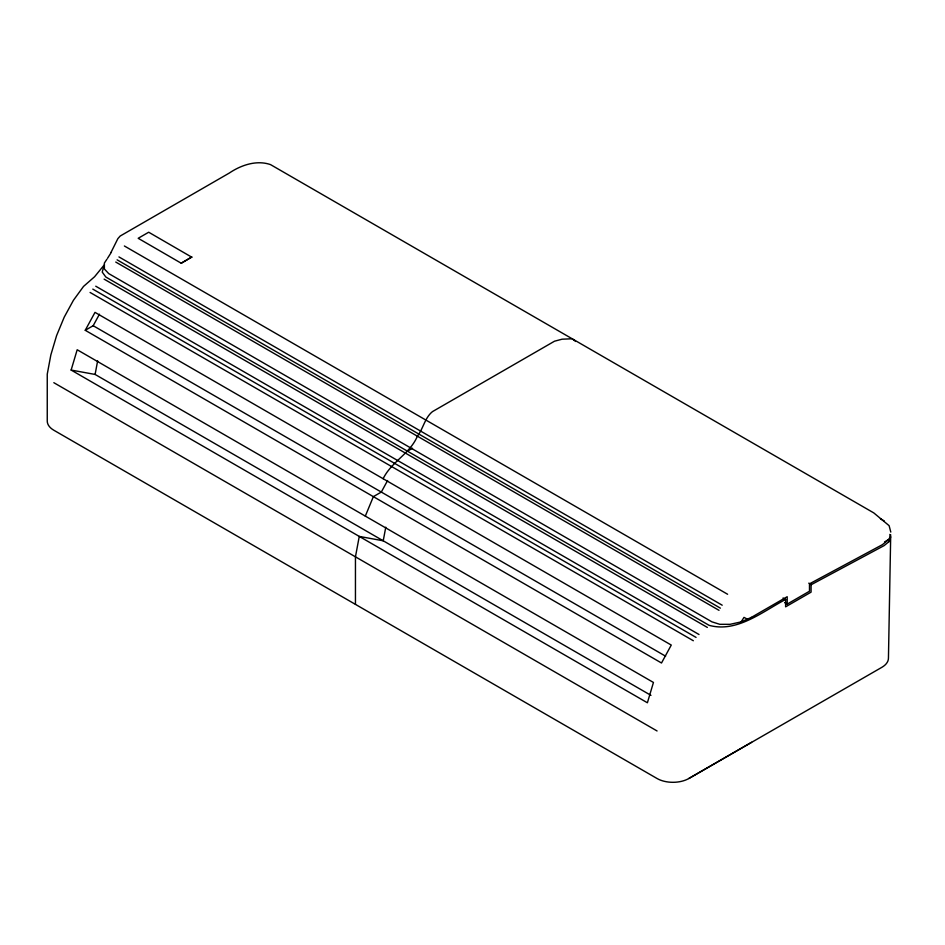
<?xml version="1.0" encoding="UTF-8"?>
<svg xmlns="http://www.w3.org/2000/svg" width="945" height="945" viewBox="0 0 945 945"><rect width="100%" height="100%" fill="white"/><g stroke="black" fill="none" stroke-linecap="round" stroke-linejoin="round"><path stroke-width="1.42" d="M650.963 695.366L95.102 374.444L97.642 360.836M385.773 527.18L383.233 540.788L359.265 536.417L355.45 556.829L355.45 604.375M71.135 370.062L77.183 349.756L653.444 682.455L647.396 702.761L71.135 370.062L95.102 374.444M783.062 597.984L785.614 599.461L785.614 606.844L811.07 592.149L811.07 584.766L884.107 545.608L888.973 541.65L890.674 536.831L889.824 534.421M888.973 541.65L890.674 536.831L888.442 658.157A22.456 12.958 0 0 1 881.862 667.324L688.822 778.515A22.456 12.958 0 0 1 657.07 778.515L53.83 430.235A22.456 12.958 0 0 1 47.25 421.068L47.25 374.161L50.853 354.907L56.605 335.569L64.225 317.154L73.403 300.333L83.526 286.429L94.583 276.743L104.127 265.061L102.237 272.101L105.84 277.027L709.081 625.318C737.029 633.044 762.473 611.569 785.614 599.461M784.645 602.626L787.197 604.103L809.487 591.227L809.487 583.845L882.429 544.663L889.044 539.217L890.792 534.929M365.313 516.112L373.369 496.645L381.308 492.061L387.592 480.532M111.108 252.209L117.865 238.648L120.18 236.037L229.351 173.018C241.07 165.103 256.627 159.764 270.542 164.619L873.794 512.911L889.115 525.68L890.792 532.094M85.239 330.289L95.008 312.37L671.269 645.069L661.5 663L85.239 330.289L93.177 325.718L99.461 314.189M107.635 258.127L111.415 252.161M106.986 259.119L104.363 263.088L104.399 269.018L108.675 273.566L711.916 621.845L719.795 624.314L730.06 624.326L741.163 621.893L743.999 617.38L747.341 619.164L751.417 617.368M383.138 478.713C391.384 461.703 410.047 453.754 417.383 436.188C423.301 428.569 424.766 417.844 432.456 411.63L554.514 341.204L562.086 339.196L572.174 338.771L575.659 341.452M884.579 541.934L889.044 539.217M181.216 263.218L191.729 257.064L181.216 263.218L138.183 238.294L148.696 232.222L191.729 257.158M407.46 451.167L412.516 448.249M750.991 617.617L787.197 596.708L787.197 604.103M688.822 778.515L751.618 742.262M741.163 621.893L747.341 619.164M880.421 518.758L884.26 520.967M808.802 583.136L811.353 584.601M124.374 245.983L727.615 594.263M118.952 256.922L722.204 605.202M117.121 259.851L720.374 608.143M115.751 262.048L719.003 610.328M104.115 279.141L707.356 627.421M95.752 286.205L699.005 634.497M92.811 289.123L696.063 637.403M90.094 292.454L693.335 640.745M93.177 325.718L665.611 656.208M53.83 382.69L657.07 730.969"/></g></svg>
